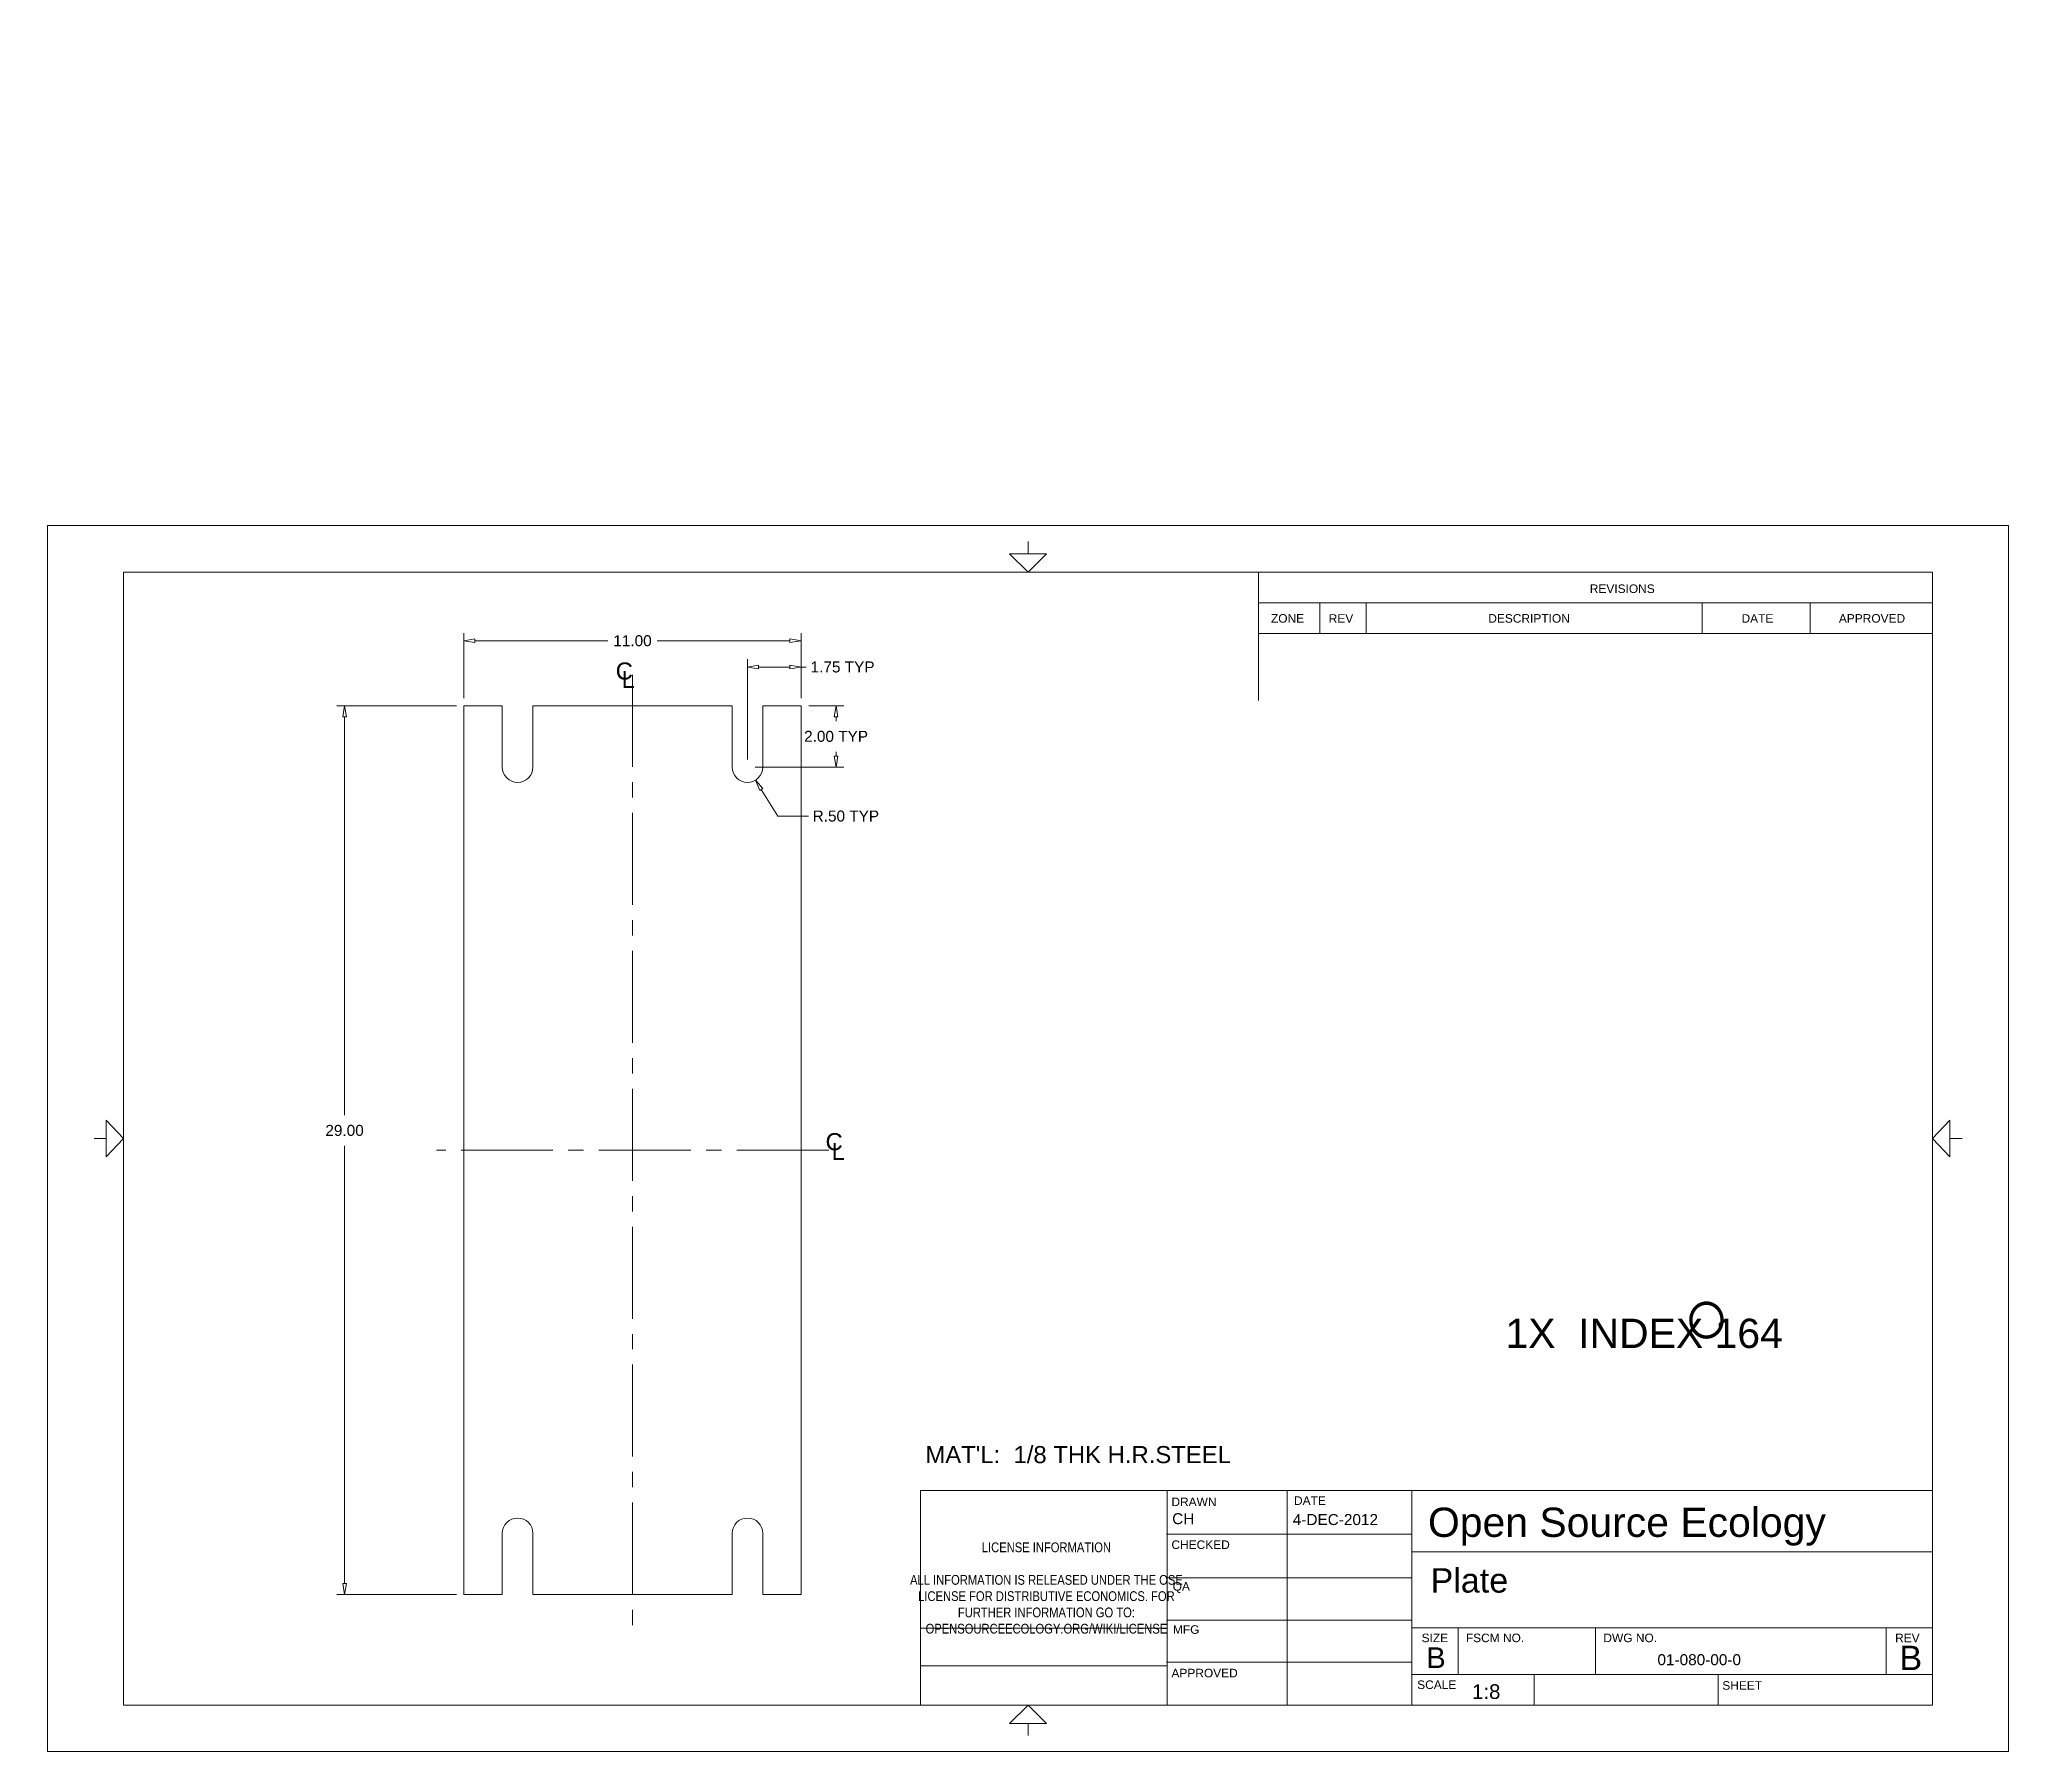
# Model space of a CAD drawing. Header units: inches. Extents: x -0.1 to 16, y 0 to 14.
import ezdxf

# ---------------------------------------------------------------- set-up
doc = ezdxf.new("R2010")
doc.units = ezdxf.units.IN
doc.header["$MEASUREMENT"] = 0
doc.linetypes.add('CENTER2', pattern=[1.125, 0.75, -0.125, 0.125, -0.125])
for name, color, linetype, lineweight in [('BEND CENTERS', 204, 'CENTER2', 0), ('CONTINUOUS', 7, 'Continuous', 0), ('DIMENSIONS', 7, 'Continuous', 0), ('VISIBLE', 7, 'Continuous', 0)]:
    doc.layers.add(name, color=color, linetype=linetype, lineweight=lineweight)
doc.styles.get("Standard").update_dxf_attribs({"font": 'txt', "height": 0.125})
doc.dimstyles.get("Standard").update_dxf_attribs({"dimtxt": 0.18, "dimasz": 0.18, "dimexe": 0.18, "dimexo": 0.0625, "dimgap": 0.09, "dimtad": 0, "dimtih": 1, "dimtoh": 1, "dimdec": 4, "dimzin": 0, "dimdsep": 46, "dimtxsty": 'Standard', "dimcen": 0.09, "dimadec": 0, "dimazin": 0, "dimtfac": 1, "dimtdec": 4, "dimtofl": 0, "dimtmove": 0, "dimatfit": 3, "dimfxl": 1, "dimtolj": 1, "dimtzin": 0, "dimarcsym": 0})

# ---------------------------------------------------------------- blocks, each defined once
blk = doc.blocks.new('D1')
at = {"layer": 'DIMENSIONS'}
for p, q in [((3.336, 8.53), (2.361, 8.53)), ((2.424, 8.44), (2.424, 5.191)), ((2.424, 1.37), (2.424, 4.941)), ((3.336, 1.28), (2.361, 1.28))]:
    blk.add_line(p, q, dxfattribs=at)
for points in [[(2.424, 8.53), (2.439, 8.44), (2.409, 8.44), (2.424, 8.53)], [(2.424, 1.28), (2.409, 1.37), (2.439, 1.37), (2.424, 1.28)]]:
    blk.add_lwpolyline(points, dxfattribs=at)
at = {"layer": 'DIMENSIONS', "insert": (2.424, 5.066), "char_height": 0.08958, "attachment_point": 5}
for s in ['{\\fArial|b0|i0|c0|p0;29.00}{\\fArial|b0|i0|c0|p0;}', '{\\fArial|b0|i0|c0|p0;}', '{\\fArial|b0|i0|c0|p0;}']:
    blk.add_mtext(s, dxfattribs=at)
blk = doc.blocks.new('D2')
at = {"layer": 'DIMENSIONS'}
for p, q in [((3.398, 8.592), (3.398, 9.123)), ((3.488, 9.06), (4.572, 9.06)), ((6.058, 9.06), (4.975, 9.06)), ((6.148, 8.592), (6.148, 9.123))]:
    blk.add_line(p, q, dxfattribs=at)
for points in [[(3.398, 9.06), (3.488, 9.075), (3.488, 9.045), (3.398, 9.06)], [(6.148, 9.06), (6.058, 9.045), (6.058, 9.075), (6.148, 9.06)]]:
    blk.add_lwpolyline(points, dxfattribs=at)
at = {"layer": 'DIMENSIONS', "insert": (4.773, 9.06), "char_height": 0.08958, "attachment_point": 5}
for s in ['{\\fArial|b0|i0|c0|p0;11.00}{\\fMS Shell Dlg|b0|i0|c0|p0;\\H0.9444444x;}', '{\\fArial|b0|i0|c0|p0;}', '{\\fArial|b0|i0|c0|p0;}']:
    blk.add_mtext(s, dxfattribs=at)
blk = doc.blocks.new('D3')
at = {"layer": 'DIMENSIONS'}
for p in [(5.824, 7.847), (6.209, 7.63)]:
    blk.add_line(p, (5.959, 7.63), dxfattribs=at)
blk.add_lwpolyline([(5.777, 7.923), (5.837, 7.855), (5.811, 7.839), (5.777, 7.923)], dxfattribs=at)
at = {"layer": 'DIMENSIONS', "insert": (6.514, 7.63), "char_height": 0.08958, "attachment_point": 5}
for s in ['{\\fArial|b0|i0|c0|p0;R.50}{\\fArial|b0|i0|c0|p0; TYP}{\\fMS Shell Dlg|b0|i0|c0|p0;\\H0.9444444x;}', '{\\fArial|b0|i0|c0|p0;}', '{\\fArial|b0|i0|c0|p0;}']:
    blk.add_mtext(s, dxfattribs=at)
blk = doc.blocks.new('D4')
at = {"layer": 'DIMENSIONS'}
for p, q in [((5.711, 8.092), (5.711, 8.909)), ((5.801, 8.846), (6.058, 8.846)), ((6.148, 8.592), (6.148, 8.909)), ((6.148, 8.846), (6.189, 8.846)), ((6.189, 8.846), (6.189, 8.846))]:
    blk.add_line(p, q, dxfattribs=at)
for points in [[(5.711, 8.846), (5.801, 8.861), (5.801, 8.831), (5.711, 8.846)], [(6.148, 8.846), (6.058, 8.831), (6.058, 8.861), (6.148, 8.846)]]:
    blk.add_lwpolyline(points, dxfattribs=at)
at = {"layer": 'DIMENSIONS', "insert": (6.487, 8.846), "char_height": 0.08958, "attachment_point": 5}
for s in ['{\\fArial|b0|i0|c0|p0;1.75}{\\fArial|b0|i0|c0|p0; TYP}{\\fMS Shell Dlg|b0|i0|c0|p0;\\H0.9444444x;}', '{\\fArial|b0|i0|c0|p0;}', '{\\fArial|b0|i0|c0|p0;}']:
    blk.add_mtext(s, dxfattribs=at)
blk = doc.blocks.new('D5')
at = {"layer": 'DIMENSIONS'}
for p, q in [((6.211, 8.53), (6.496, 8.53)), ((6.434, 8.44), (6.434, 8.405)), ((6.434, 8.12), (6.434, 8.155)), ((5.773, 8.03), (6.496, 8.03))]:
    blk.add_line(p, q, dxfattribs=at)
for points in [[(6.434, 8.53), (6.449, 8.44), (6.419, 8.44), (6.434, 8.53)], [(6.434, 8.03), (6.419, 8.12), (6.449, 8.12), (6.434, 8.03)]]:
    blk.add_lwpolyline(points, dxfattribs=at)
at = {"layer": 'DIMENSIONS', "insert": (6.434, 8.28), "char_height": 0.08958, "attachment_point": 5}
for s in ['{\\fArial|b0|i0|c0|p0;2.00}{\\fArial|b0|i0|c0|p0; TYP}{\\fMS Shell Dlg|b0|i0|c0|p0;\\H0.9444444x;}', '{\\fArial|b0|i0|c0|p0;}', '{\\fArial|b0|i0|c0|p0;}']:
    blk.add_mtext(s, dxfattribs=at)
blk = doc.blocks.new('BLOCK3')
at = {"layer": 'CONTINUOUS'}
for p, q in [((16, 10), (0, 10)), ((0, 10), (0, 0)), ((16, 0), (16, 10)), ((8, 9.87), (8, 9.77)), ((15.38, 9.62), (0.62, 9.62)), ((0.62, 9.62), (0.62, 0.38)), ((9.88, 9.62), (9.88, 8.573)), ((15.38, 0.38), (15.38, 9.62)), ((9.88, 9.37), (15.38, 9.37)), ((10.38, 9.12), (10.38, 9.37)), ((10.76, 9.12), (10.76, 9.37)), ((13.5, 9.12), (13.5, 9.37)), ((14.38, 9.12), (14.38, 9.37)), ((9.88, 9.12), (15.38, 9.12)), ((0.38, 5), (0.48, 5)), ((15.62, 5), (15.52, 5)), ((7.124, 2.13), (7.124, 0.38)), ((7.124, 2.13), (11.13, 2.13)), ((9.135, 2.13), (9.135, 0.38)), ((10.114, 2.13), (10.114, 0.38)), ((11.13, 0.38), (11.13, 2.13)), ((11.13, 2.13), (15.38, 2.13)), ((11.13, 1.774), (9.13, 1.774)), ((11.13, 1.63), (15.38, 1.63)), ((11.13, 1.416), (9.13, 1.416)), ((9.13, 1.007), (7.124, 1.007)), ((11.13, 1.072), (9.13, 1.072)), ((11.13, 1.01), (15.38, 1.01)), ((11.51, 0.63), (11.51, 1.01)), ((12.63, 0.63), (12.63, 1.01)), ((15, 0.63), (15, 1.01)), ((9.13, 0.7), (7.124, 0.7)), ((11.13, 0.729), (9.13, 0.729)), ((11.13, 0.63), (15.38, 0.63)), ((12.13, 0.38), (12.13, 0.63)), ((13.63, 0.38), (13.63, 0.63)), ((0.62, 0.38), (15.38, 0.38)), ((8, 0.13), (8, 0.23)), ((0, 0), (16, 0))]:
    blk.add_line(p, q, dxfattribs=at)
for points in [[(7.85, 9.77), (8.15, 9.77), (8, 9.62), (8, 9.62), (7.85, 9.77)], [(0.48, 4.85), (0.48, 5.15), (0.62, 5), (0.62, 5), (0.48, 4.85)], [(15.52, 4.85), (15.52, 5.15), (15.38, 5), (15.38, 5), (15.52, 4.85)], [(7.85, 0.23), (8.15, 0.23), (8, 0.38), (8, 0.38), (7.85, 0.23)]]:
    blk.add_lwpolyline(points, dxfattribs=at)
at = {"layer": 'CONTINUOUS', "attachment_point": 4}
for s, insert, char_height in [('{\\fArial|b0|i0|c0|p0;\\C7;REVISIONS}{\\fArial|b0|i0|c0|p0;\\C7;}', (12.583, 9.484), 0.06968), ('{\\fArial|b0|i0|c0|p0;\\C7;ZONE}{\\fArial|b0|i0|c0|p0;\\C7;}', (9.982, 9.242), 0.06968), ('{\\fArial|b0|i0|c0|p0;\\C7;REV}{\\fArial|b0|i0|c0|p0;\\C7;}', (10.453, 9.242), 0.06968), ('{\\fArial|b0|i0|c0|p0;\\C7;DESCRIPTION}{\\fArial|b0|i0|c0|p0;\\C7;}', (11.755, 9.242), 0.06968), ('{\\fArial|b0|i0|c0|p0;\\C7;DATE}{\\fArial|b0|i0|c0|p0;\\C7;}', (13.821, 9.242), 0.06968), ('{\\fArial|b0|i0|c0|p0;\\C7;APPROVED}{\\fArial|b0|i0|c0|p0;\\C7;}', (14.615, 9.242), 0.06968), ('{\\fArial|b0|i0|c0|p0;\\C7;}', (-0.066, 6.073), 0.20903), ('{\\fArial|b0|i0|c0|p0;\\C7;}', (-0.066, 3.073), 0.20903), ('{\\fArial|b0|i0|c0|p0;\\C7;DRAWN}{\\fArial|b0|i0|c0|p0;\\C7;}', (9.17, 2.037), 0.06968), ('{\\fArial|b0|i0|c0|p0;\\C7;CH}{\\fArial|b0|i0|c0|p0;\\C7;\\P}{\\fArial|b0|i0|c0|p0;\\C7;}', (9.176, 1.899), 0.08958), ('{\\fArial|b0|i0|c0|p0;\\C7;4-DEC-2012}{\\fArial|b0|i0|c0|p0;\\C7;}', (10.16, 1.892), 0.08958), ('{\\fArial|b0|i0|c0|p0;\\C7;DATE}{\\fArial|b0|i0|c0|p0;\\C7;}', (10.17, 2.047), 0.06968), ('{\\fArial|b0|i0|c0|p0;\\C7;CHECKED}{\\fArial|b0|i0|c0|p0;\\C7;}', (9.17, 1.687), 0.06968), ('{\\fArial|b0|i0|c0|p0;\\C7;QA}{\\fArial|b0|i0|c0|p0;\\C7;}', (9.18, 1.338), 0.06968), ('{\\fArial|b0|i0|c0|p0;\\C7;MFG}{\\fArial|b0|i0|c0|p0;\\C7;}', (9.182, 0.995), 0.06968), ('{\\fArial|b0|i0|c0|p0;\\C7;SIZE}{\\fArial|b0|i0|c0|p0;\\C7;}', (11.211, 0.927), 0.06968), ('{\\fArial|b0|i0|c0|p0;\\C7;B}{\\fArial|b0|i0|c0|p0;\\C7;}', (11.25, 0.766), 0.16921), ('{\\fArial|b0|i0|c0|p0;\\C7;FSCM NO.}{\\fArial|b0|i0|c0|p0;\\C7;}', (11.572, 0.927), 0.06968), ('{\\fArial|b0|i0|c0|p0;\\C7;DWG NO.}{\\fArial|b0|i0|c0|p0;\\C7;}', (12.694, 0.927), 0.06968), ('{\\fArial|b0|i0|c0|p0;\\C7;REV}{\\fArial|b0|i0|c0|p0;\\C7;}', (15.074, 0.927), 0.06968), ('{\\fArial|b0|i0|c0|p0;\\C7;APPROVED}{\\fArial|b0|i0|c0|p0;\\C7;}', (9.17, 0.64), 0.06968), ('{\\fArial|b0|i0|c0|p0;\\C7;01-080-00-0}{\\fArial|b0|i0|c0|p0;\\C7;}', (13.135, 0.749), 0.08958), ('{\\fArial|b0|i0|c0|p0;\\C7;SCALE}{\\fArial|b0|i0|c0|p0;\\C7;}', (11.175, 0.545), 0.06968), ('{\\fArial|b0|i0|c0|p0;\\C7;SHEET}{\\fArial|b0|i0|c0|p0;\\C7;}', (13.664, 0.539), 0.06968), ('{\\fArial|b0|i0|c0|p0;\\C7;}', (-0.066, 0.073), 0.20903)]:
    blk.add_mtext(s, dxfattribs=dict(at, insert=insert, char_height=char_height))

msp = doc.modelspace()

# ---------------------------------------------------------------- linework, layer by layer
at = {"layer": 'BEND CENTERS'}
for p, q in [((4.773, 8.781), (4.773, 1.028)), ((6.374, 4.905), (3.173, 4.905))]:
    msp.add_line(p, q, dxfattribs=at)
at = {"layer": 'VISIBLE'}
for p, q in [((3.398, 1.28), (3.398, 8.53)), ((3.398, 8.53), (3.711, 8.53)), ((3.711, 8.03), (3.711, 8.53)), ((3.961, 8.53), (5.586, 8.53)), ((3.961, 8.53), (3.961, 8.03)), ((5.586, 8.03), (5.586, 8.53)), ((5.836, 8.53), (6.148, 8.53)), ((5.836, 8.53), (5.836, 8.03)), ((6.148, 8.53), (6.148, 1.28)), ((3.711, 1.28), (3.711, 1.78)), ((3.961, 1.78), (3.961, 1.28)), ((5.586, 1.28), (5.586, 1.78)), ((5.836, 1.78), (5.836, 1.28)), ((3.711, 1.28), (3.398, 1.28)), ((5.586, 1.28), (3.961, 1.28)), ((6.148, 1.28), (5.836, 1.28))]:
    msp.add_line(p, q, dxfattribs=at)
for centre, start, end in [((3.836, 8.03), 180, 0), ((5.711, 8.03), 180, 0), ((3.836, 1.78), 0, 180), ((5.711, 1.78), 0, 180)]:
    msp.add_arc(centre, 0.125, start, end, dxfattribs=at)

# ---------------------------------------------------------------- block references
at = {"layer": 'CONTINUOUS'}
msp.add_blockref('BLOCK3', (0, 0), dxfattribs=at)

# ---------------------------------------------------------------- texts
at = {"layer": 'BEND CENTERS', "char_height": 0.13935, "attachment_point": 1}
for s, insert in [('{\\fArial|b0|i0|c0|p0;\\C7;C}{\\fArial|b0|i0|c0|p0;\\C7;\\H0.642857134x;}', (4.636, 8.883)), ('{\\fArial|b0|i0|c0|p0;\\C7;L}{\\fArial|b0|i0|c0|p0;\\C7;\\H0.642857134x;}', (4.684, 8.814)), ('{\\fArial|b0|i0|c0|p0;\\C7;C}{\\fArial|b0|i0|c0|p0;\\C7;\\H0.642857134x;}', (6.348, 5.044)), ('{\\fArial|b0|i0|c0|p0;\\C7;L}{\\fArial|b0|i0|c0|p0;\\C7;\\H0.642857134x;}', (6.397, 4.965)), ("{\\fArial|b0|i0|c0|p0;\\C7;MAT'L:  1/8 THK H.R.STEEL}{\\fArial|b0|i0|c0|p0;\\C7;\\H0.642857134x;}", (7.163, 2.492))]:
    msp.add_mtext(s, dxfattribs=dict(at, insert=insert))
at = {"layer": 'CONTINUOUS'}
for s, insert, char_height, attachment_point in [('{\\fArial|b0|i0|c0|p0;\\C7;1X  INDEX 164}{\\fArial|b0|i0|c0|p0;\\C7;\\H0.375x;}', (11.895, 3.531), 0.23889, 1), ('{\\fAlibre Symbols|b0|i0|c0|p0;\\C7;e}{\\fArial|b0|i0|c0|p0;\\C7;\\H0.1875x;}', (13.342, 3.789), 0.47778, 1), ('{\\fArial|b0|i0|c0|p0;\\C7;Open Source Ecology}{\\fArial|b0|i0|c0|p0;\\C7;\\H0.375x;}', (11.263, 1.99), 0.23889, 1), ('{\\fArial Narrow|b0|i0|c0|p0;\\C7;LICENSE INFORMATION}{\\fArial Narrow|b0|i0|c0|p0;\\C7;\\P}{\\fArial Narrow|b0|i0|c0|p0;\\C7;\\PALL INFORMATION IS RELEASED UNDER THE OSE}{\\fArial Narrow|b0|i0|c0|p0;\\C7;\\PLICENSE FOR DISTRIBUTIVE ECONOMICS. FOR}{\\fArial Narrow|b0|i0|c0|p0;\\C7;\\PFURTHER INFORMATION GO TO:}{\\fArial Narrow|b0|i0|c0|p0;\\C7;\\POPENSOURCEECOLOGY.ORG/WIKI/LICENSE}{\\fArial|b0|i0|c0|p0;\\C7;\\H1.125x;}', (8.15, 1.706), 0.07963, 2), ('{\\fArial|b0|i0|c0|p0;\\C7;Plate}{\\fArial|b0|i0|c0|p0;\\C7;}', (11.284, 1.496), 0.19907, 1), ('{\\fArial|b0|i0|c0|p0;\\C7;B}{\\fArial|b0|i0|c0|p0;\\C7;\\H0.45x;}', (15.109, 0.864), 0.19907, 1), ('{\\fArial|b0|i0|c0|p0;\\C7;1:8}{\\fArial|b0|i0|c0|p0;\\C7;\\H0.75x;}', (11.622, 0.549), 0.11944, 1)]:
    msp.add_mtext(s, dxfattribs=dict(at, insert=insert, char_height=char_height, attachment_point=attachment_point))

# ---------------------------------------------------------------- dimensions: what is measured, and where the dimension line sits
at = {"layer": 'DIMENSIONS'}
dim = msp.add_linear_dim(base=(0, 0), p1=(3.398, 8.53), p2=(6.148, 8.53), dimstyle='Standard', override={"dimtxt": 0.089583, "dimtad": 0, "dimdec": 2, "dimzin": 0, "dimse1": 0, "dimse2": 0, "dimsd1": 0, "dimsd2": 0, "dimadec": 2, "dimazin": 0, "dimtol": 0, "dimlim": 0, "dimtp": 0.00019685, "dimtm": 7.87402e-05, "dimtdec": 2}, dxfattribs=at)
dim.commit()
dim.dimension.update_dxf_attribs({"geometry": 'D2', "text_midpoint": (9.547, 13.965)})
dim = msp.add_linear_dim(base=(0, 0), p1=(5.711, 8.03), p2=(6.148, 8.53), text='<> TYP', dimstyle='Standard', override={"dimtxt": 0.089583, "dimtad": 0, "dimdec": 2, "dimzin": 0, "dimse1": 0, "dimse2": 0, "dimsd1": 0, "dimsd2": 0, "dimadec": 2, "dimazin": 0, "dimtol": 0, "dimlim": 0, "dimtp": 0.00019685, "dimtm": 7.87402e-05, "dimtdec": 2}, dxfattribs=at)
dim.commit()
dim.dimension.update_dxf_attribs({"geometry": 'D4', "text_midpoint": (11.261, 13.751)})
dim = msp.add_linear_dim(base=(0, 0), p1=(5.711, 8.03), p2=(6.148, 8.53), angle=90, text='<> TYP', dimstyle='Standard', override={"dimtxt": 0.089583, "dimtad": 0, "dimdec": 2, "dimzin": 0, "dimse1": 0, "dimse2": 0, "dimsd1": 0, "dimsd2": 0, "dimadec": 2, "dimazin": 0, "dimtol": 0, "dimlim": 0, "dimtp": 0.00019685, "dimtm": 7.87402e-05, "dimtdec": 2}, dxfattribs=at)
dim.commit()
dim.dimension.update_dxf_attribs({"geometry": 'D5', "text_midpoint": (11.207, 13.184), "text_rotation": 90})
dim = msp.add_radius_dim(center=(5.7109, 8.0296), mpoint=(5.803, 7.9452), text='<> TYP', dimstyle='Standard', override={"dimtxt": 0.089583, "dimtad": 0, "dimdec": 2, "dimzin": 0, "dimse1": 0, "dimse2": 0, "dimsd1": 0, "dimsd2": 0, "dimadec": 2, "dimazin": 0, "dimtol": 0, "dimlim": 0, "dimtp": 0.00019685, "dimtm": 7.87402e-05, "dimtdec": 2}, dxfattribs=at)
dim.commit()
dim.dimension.update_dxf_attribs({"geometry": 'D3', "text_midpoint": (11.2876, 12.5342)})
dim = msp.add_linear_dim(base=(0, 0), p1=(3.398, 1.28), p2=(3.398, 8.53), angle=90, dimstyle='Standard', override={"dimtxt": 0.089583, "dimtad": 0, "dimdec": 2, "dimzin": 0, "dimse1": 0, "dimse2": 0, "dimsd1": 0, "dimsd2": 0, "dimadec": 2, "dimazin": 0, "dimtol": 0, "dimlim": 0, "dimtp": 0.00019685, "dimtm": 7.87402e-05, "dimtdec": 2}, dxfattribs=at)
dim.commit()
dim.dimension.update_dxf_attribs({"geometry": 'D1', "text_midpoint": (7.197, 9.971), "text_rotation": 90})

doc.saveas('drawing.dxf')
